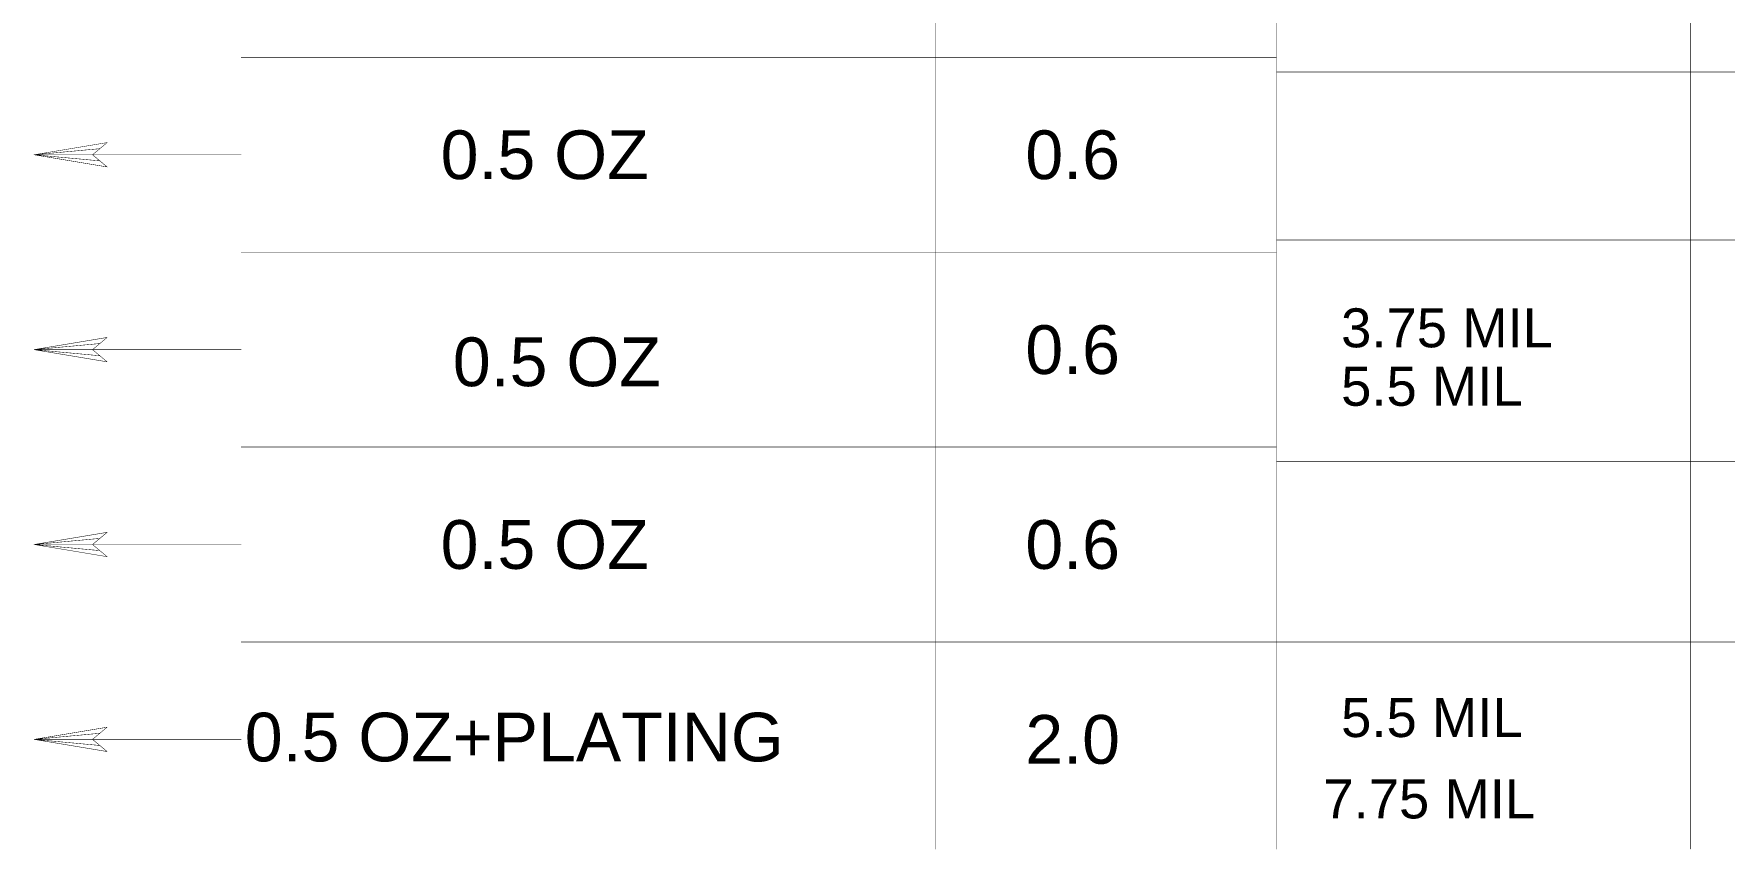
# Model space of a CAD drawing. Header units: inches. Extents: x -1.3 to 11.9, y -6.8 to 4.2.
# Drawn here: x 0.714 to 2.102, y -3.683 to -3.013 of the extents above; entities that cross this region are included whole.
import ezdxf

# ---------------------------------------------------------------- set-up
doc = ezdxf.new("R2010")
doc.units = ezdxf.units.IN
doc.header["$MEASUREMENT"] = 0
doc.layers.add('FAB_DWG_INFO', color=1, linetype='Continuous')
doc.styles.add('Arial', font='', dxfattribs={"height": 0.2})
doc.styles.get('Arial').set_extended_font_data('Arial')

msp = doc.modelspace()

# ---------------------------------------------------------------- linework, layer by layer
at = {"layer": 'FAB_DWG_INFO'}
for points in [[(1.4544, -3.6828, 0.0004, 0.0004, 0), (1.4544, -0.9828, 0.0004, 0.0004, 0)], [(1.4544, -3.6828, 0.0004, 0.0004, 0), (1.4544, -0.9828, 0.0004, 0.0004, 0)], [(1.7344, -3.6828, 0.0004, 0.0004, 0), (1.7344, -0.9828, 0.0004, 0.0004, 0)], [(1.7344, -3.6828, 0.0004, 0.0004, 0), (1.7344, -0.9828, 0.0004, 0.0004, 0)], [(2.0744, -3.6828, 0.0004, 0.0004, 0), (2.0744, -0.9828, 0.0004, 0.0004, 0)], [(2.0744, -3.6828, 0.0004, 0.0004, 0), (2.0744, -0.9828, 0.0004, 0.0004, 0)], [(0.8844, -3.0328, 0.0004, 0.0004, 0), (1.7344, -3.0328, 0.0004, 0.0004, 0)], [(0.8844, -3.0328, 0.0004, 0.0004, 0), (1.7344, -3.0328, 0.0004, 0.0004, 0)], [(1.7344, -3.0448, 0.0004, 0.0004, 0), (3.4445, -3.0448, 0.0004, 0.0004, 0)], [(0.7144, -3.1128, 0.0004, 0.0004, 0), (0.7744, -3.1028, 0.0004, 0.0004, 0)], [(0.7144, -3.1128, 0.0004, 0.0004, 0), (0.7744, -3.1028, 0.0004, 0.0004, 0)], [(0.7144, -3.1128, 0.0004, 0.0004, 0), (0.7684, -3.1078, 0.0004, 0.0004, 0)], [(0.7144, -3.1128, 0.0004, 0.0004, 0), (0.7684, -3.1078, 0.0004, 0.0004, 0)], [(0.7624, -3.1128, 0.0004, 0.0004, 0), (0.7744, -3.1028, 0.0004, 0.0004, 0)], [(0.7624, -3.1128, 0.0004, 0.0004, 0), (0.7744, -3.1028, 0.0004, 0.0004, 0)], [(0.7684, -3.1078, 0.0004, 0.0004, 0), (0.7744, -3.1028, 0.0004, 0.0004, 0)], [(0.7684, -3.1078, 0.0004, 0.0004, 0), (0.7744, -3.1028, 0.0004, 0.0004, 0)], [(0.7144, -3.1128, 0.0004, 0.0004, 0), (0.7684, -3.1178, 0.0004, 0.0004, 0)], [(0.7144, -3.1128, 0.0004, 0.0004, 0), (0.7624, -3.1128, 0.0004, 0.0004, 0)], [(0.7144, -3.1128, 0.0004, 0.0004, 0), (0.7744, -3.1228, 0.0004, 0.0004, 0)], [(0.7144, -3.1128, 0.0004, 0.0004, 0), (0.8844, -3.1128, 0.0004, 0.0004, 0)], [(0.7144, -3.1128, 0.0004, 0.0004, 0), (0.7684, -3.1178, 0.0004, 0.0004, 0)], [(0.7144, -3.1128, 0.0004, 0.0004, 0), (0.7624, -3.1128, 0.0004, 0.0004, 0)], [(0.7144, -3.1128, 0.0004, 0.0004, 0), (0.7744, -3.1228, 0.0004, 0.0004, 0)], [(0.7144, -3.1128, 0.0004, 0.0004, 0), (0.8844, -3.1128, 0.0004, 0.0004, 0)], [(0.7624, -3.1128, 0.0004, 0.0004, 0), (0.7684, -3.1178, 0.0004, 0.0004, 0)], [(0.7624, -3.1128, 0.0004, 0.0004, 0), (0.7744, -3.1228, 0.0004, 0.0004, 0)], [(0.7624, -3.1128, 0.0004, 0.0004, 0), (0.7684, -3.1178, 0.0004, 0.0004, 0)], [(0.7624, -3.1128, 0.0004, 0.0004, 0), (0.7744, -3.1228, 0.0004, 0.0004, 0)], [(1.7344, -3.1828, 0.0004, 0.0004, 0), (3.4445, -3.1828, 0.0004, 0.0004, 0)], [(0.8844, -3.1928, 0.0004, 0.0004, 0), (1.7344, -3.1928, 0.0004, 0.0004, 0)], [(0.8844, -3.1928, 0.0004, 0.0004, 0), (1.7344, -3.1928, 0.0004, 0.0004, 0)], [(0.7144, -3.2728, 0.0004, 0.0004, 0), (0.7744, -3.2628, 0.0004, 0.0004, 0)], [(0.7144, -3.2728, 0.0004, 0.0004, 0), (0.7744, -3.2628, 0.0004, 0.0004, 0)], [(0.7144, -3.2728, 0.0004, 0.0004, 0), (0.7684, -3.2678, 0.0004, 0.0004, 0)], [(0.7144, -3.2728, 0.0004, 0.0004, 0), (0.7684, -3.2678, 0.0004, 0.0004, 0)], [(0.7144, -3.2728, 0.0004, 0.0004, 0), (0.8844, -3.2728, 0.0004, 0.0004, 0)], [(0.7144, -3.2728, 0.0004, 0.0004, 0), (0.7684, -3.2778, 0.0004, 0.0004, 0)], [(0.7144, -3.2728, 0.0004, 0.0004, 0), (0.7624, -3.2728, 0.0004, 0.0004, 0)], [(0.7144, -3.2728, 0.0004, 0.0004, 0), (0.7744, -3.2828, 0.0004, 0.0004, 0)], [(0.7144, -3.2728, 0.0004, 0.0004, 0), (0.8844, -3.2728, 0.0004, 0.0004, 0)], [(0.7144, -3.2728, 0.0004, 0.0004, 0), (0.7684, -3.2778, 0.0004, 0.0004, 0)], [(0.7144, -3.2728, 0.0004, 0.0004, 0), (0.7624, -3.2728, 0.0004, 0.0004, 0)], [(0.7144, -3.2728, 0.0004, 0.0004, 0), (0.7744, -3.2828, 0.0004, 0.0004, 0)], [(0.7624, -3.2728, 0.0004, 0.0004, 0), (0.7744, -3.2628, 0.0004, 0.0004, 0)], [(0.7624, -3.2728, 0.0004, 0.0004, 0), (0.7744, -3.2628, 0.0004, 0.0004, 0)], [(0.7624, -3.2728, 0.0004, 0.0004, 0), (0.7684, -3.2778, 0.0004, 0.0004, 0)], [(0.7624, -3.2728, 0.0004, 0.0004, 0), (0.7744, -3.2828, 0.0004, 0.0004, 0)], [(0.7624, -3.2728, 0.0004, 0.0004, 0), (0.7684, -3.2778, 0.0004, 0.0004, 0)], [(0.7624, -3.2728, 0.0004, 0.0004, 0), (0.7744, -3.2828, 0.0004, 0.0004, 0)], [(0.7684, -3.2678, 0.0004, 0.0004, 0), (0.7744, -3.2628, 0.0004, 0.0004, 0)], [(0.7684, -3.2678, 0.0004, 0.0004, 0), (0.7744, -3.2628, 0.0004, 0.0004, 0)], [(0.8844, -3.3528, 0.0004, 0.0004, 0), (1.7344, -3.3528, 0.0004, 0.0004, 0)], [(0.8844, -3.3528, 0.0004, 0.0004, 0), (1.7344, -3.3528, 0.0004, 0.0004, 0)], [(1.7344, -3.3648, 0.0004, 0.0004, 0), (3.4445, -3.3648, 0.0004, 0.0004, 0)], [(0.7144, -3.4328, 0.0004, 0.0004, 0), (0.7744, -3.4228, 0.0004, 0.0004, 0)], [(0.7144, -3.4328, 0.0004, 0.0004, 0), (0.7744, -3.4228, 0.0004, 0.0004, 0)], [(0.7144, -3.4328, 0.0004, 0.0004, 0), (0.7684, -3.4278, 0.0004, 0.0004, 0)], [(0.7144, -3.4328, 0.0004, 0.0004, 0), (0.7684, -3.4278, 0.0004, 0.0004, 0)], [(0.7624, -3.4328, 0.0004, 0.0004, 0), (0.7744, -3.4228, 0.0004, 0.0004, 0)], [(0.7624, -3.4328, 0.0004, 0.0004, 0), (0.7744, -3.4228, 0.0004, 0.0004, 0)], [(0.7684, -3.4278, 0.0004, 0.0004, 0), (0.7744, -3.4228, 0.0004, 0.0004, 0)], [(0.7684, -3.4278, 0.0004, 0.0004, 0), (0.7744, -3.4228, 0.0004, 0.0004, 0)], [(0.7144, -3.4328, 0.0004, 0.0004, 0), (0.8844, -3.4328, 0.0004, 0.0004, 0)], [(0.7144, -3.4328, 0.0004, 0.0004, 0), (0.7684, -3.4378, 0.0004, 0.0004, 0)], [(0.7144, -3.4328, 0.0004, 0.0004, 0), (0.7624, -3.4328, 0.0004, 0.0004, 0)], [(0.7144, -3.4328, 0.0004, 0.0004, 0), (0.7744, -3.4428, 0.0004, 0.0004, 0)], [(0.7144, -3.4328, 0.0004, 0.0004, 0), (0.8844, -3.4328, 0.0004, 0.0004, 0)], [(0.7144, -3.4328, 0.0004, 0.0004, 0), (0.7684, -3.4378, 0.0004, 0.0004, 0)], [(0.7144, -3.4328, 0.0004, 0.0004, 0), (0.7624, -3.4328, 0.0004, 0.0004, 0)], [(0.7144, -3.4328, 0.0004, 0.0004, 0), (0.7744, -3.4428, 0.0004, 0.0004, 0)], [(0.7624, -3.4328, 0.0004, 0.0004, 0), (0.7684, -3.4378, 0.0004, 0.0004, 0)], [(0.7624, -3.4328, 0.0004, 0.0004, 0), (0.7744, -3.4428, 0.0004, 0.0004, 0)], [(0.7624, -3.4328, 0.0004, 0.0004, 0), (0.7684, -3.4378, 0.0004, 0.0004, 0)], [(0.7624, -3.4328, 0.0004, 0.0004, 0), (0.7744, -3.4428, 0.0004, 0.0004, 0)], [(0.8844, -3.5128, 0.0004, 0.0004, 0), (3.4445, -3.5128, 0.0004, 0.0004, 0)], [(0.8844, -3.5128, 0.0004, 0.0004, 0), (3.4445, -3.5128, 0.0004, 0.0004, 0)], [(0.7144, -3.5928, 0.0004, 0.0004, 0), (0.7744, -3.5828, 0.0004, 0.0004, 0)], [(0.7144, -3.5928, 0.0004, 0.0004, 0), (0.7744, -3.5828, 0.0004, 0.0004, 0)], [(0.7144, -3.5928, 0.0004, 0.0004, 0), (0.7684, -3.5878, 0.0004, 0.0004, 0)], [(0.7144, -3.5928, 0.0004, 0.0004, 0), (0.7684, -3.5878, 0.0004, 0.0004, 0)], [(0.7144, -3.5928, 0.0004, 0.0004, 0), (0.8844, -3.5928, 0.0004, 0.0004, 0)], [(0.7144, -3.5928, 0.0004, 0.0004, 0), (0.7684, -3.5978, 0.0004, 0.0004, 0)], [(0.7144, -3.5928, 0.0004, 0.0004, 0), (0.7624, -3.5928, 0.0004, 0.0004, 0)], [(0.7144, -3.5928, 0.0004, 0.0004, 0), (0.7744, -3.6028, 0.0004, 0.0004, 0)], [(0.7144, -3.5928, 0.0004, 0.0004, 0), (0.8844, -3.5928, 0.0004, 0.0004, 0)], [(0.7144, -3.5928, 0.0004, 0.0004, 0), (0.7684, -3.5978, 0.0004, 0.0004, 0)], [(0.7144, -3.5928, 0.0004, 0.0004, 0), (0.7624, -3.5928, 0.0004, 0.0004, 0)], [(0.7144, -3.5928, 0.0004, 0.0004, 0), (0.7744, -3.6028, 0.0004, 0.0004, 0)], [(0.7624, -3.5928, 0.0004, 0.0004, 0), (0.7744, -3.5828, 0.0004, 0.0004, 0)], [(0.7624, -3.5928, 0.0004, 0.0004, 0), (0.7744, -3.5828, 0.0004, 0.0004, 0)], [(0.7624, -3.5928, 0.0004, 0.0004, 0), (0.7684, -3.5978, 0.0004, 0.0004, 0)], [(0.7624, -3.5928, 0.0004, 0.0004, 0), (0.7744, -3.6028, 0.0004, 0.0004, 0)], [(0.7624, -3.5928, 0.0004, 0.0004, 0), (0.7684, -3.5978, 0.0004, 0.0004, 0)], [(0.7624, -3.5928, 0.0004, 0.0004, 0), (0.7744, -3.6028, 0.0004, 0.0004, 0)], [(0.7684, -3.5878, 0.0004, 0.0004, 0), (0.7744, -3.5828, 0.0004, 0.0004, 0)], [(0.7684, -3.5878, 0.0004, 0.0004, 0), (0.7744, -3.5828, 0.0004, 0.0004, 0)]]:
    msp.add_lwpolyline(points, format="xyseb", dxfattribs=at)
for points in [[(0.8843, -3.0328, 0.0002, 0.0002, 1), (0.8845, -3.0328, 0.0002, 0.0002, 1)], [(0.8843, -3.0328, 0.0002, 0.0002, 1), (0.8845, -3.0328, 0.0002, 0.0002, 1)], [(1.7343, -3.0328, 0.0002, 0.0002, 1), (1.7345, -3.0328, 0.0002, 0.0002, 1)], [(1.7343, -3.0328, 0.0002, 0.0002, 1), (1.7345, -3.0328, 0.0002, 0.0002, 1)], [(1.7343, -3.0448, 0.0002, 0.0002, 1), (1.7345, -3.0448, 0.0002, 0.0002, 1)], [(0.7683, -3.1078, 0.0002, 0.0002, 1), (0.7685, -3.1078, 0.0002, 0.0002, 1)], [(0.7683, -3.1078, 0.0002, 0.0002, 1), (0.7685, -3.1078, 0.0002, 0.0002, 1)], [(0.7683, -3.1078, 0.0002, 0.0002, 1), (0.7685, -3.1078, 0.0002, 0.0002, 1)], [(0.7683, -3.1078, 0.0002, 0.0002, 1), (0.7685, -3.1078, 0.0002, 0.0002, 1)], [(0.7743, -3.1028, 0.0002, 0.0002, 1), (0.7745, -3.1028, 0.0002, 0.0002, 1)], [(0.7743, -3.1028, 0.0002, 0.0002, 1), (0.7745, -3.1028, 0.0002, 0.0002, 1)], [(0.7743, -3.1028, 0.0002, 0.0002, 1), (0.7745, -3.1028, 0.0002, 0.0002, 1)], [(0.7743, -3.1028, 0.0002, 0.0002, 1), (0.7745, -3.1028, 0.0002, 0.0002, 1)], [(0.7743, -3.1028, 0.0002, 0.0002, 1), (0.7745, -3.1028, 0.0002, 0.0002, 1)], [(0.7743, -3.1028, 0.0002, 0.0002, 1), (0.7745, -3.1028, 0.0002, 0.0002, 1)], [(0.7143, -3.1128, 0.0002, 0.0002, 1), (0.7145, -3.1128, 0.0002, 0.0002, 1)], [(0.7143, -3.1128, 0.0002, 0.0002, 1), (0.7145, -3.1128, 0.0002, 0.0002, 1)], [(0.7143, -3.1128, 0.0002, 0.0002, 1), (0.7145, -3.1128, 0.0002, 0.0002, 1)], [(0.7143, -3.1128, 0.0002, 0.0002, 1), (0.7145, -3.1128, 0.0002, 0.0002, 1)], [(0.7143, -3.1128, 0.0002, 0.0002, 1), (0.7145, -3.1128, 0.0002, 0.0002, 1)], [(0.7143, -3.1128, 0.0002, 0.0002, 1), (0.7145, -3.1128, 0.0002, 0.0002, 1)], [(0.7143, -3.1128, 0.0002, 0.0002, 1), (0.7145, -3.1128, 0.0002, 0.0002, 1)], [(0.7143, -3.1128, 0.0002, 0.0002, 1), (0.7145, -3.1128, 0.0002, 0.0002, 1)], [(0.7143, -3.1128, 0.0002, 0.0002, 1), (0.7145, -3.1128, 0.0002, 0.0002, 1)], [(0.7143, -3.1128, 0.0002, 0.0002, 1), (0.7145, -3.1128, 0.0002, 0.0002, 1)], [(0.7143, -3.1128, 0.0002, 0.0002, 1), (0.7145, -3.1128, 0.0002, 0.0002, 1)], [(0.7143, -3.1128, 0.0002, 0.0002, 1), (0.7145, -3.1128, 0.0002, 0.0002, 1)], [(0.7623, -3.1128, 0.0002, 0.0002, 1), (0.7625, -3.1128, 0.0002, 0.0002, 1)], [(0.7623, -3.1128, 0.0002, 0.0002, 1), (0.7625, -3.1128, 0.0002, 0.0002, 1)], [(0.7623, -3.1128, 0.0002, 0.0002, 1), (0.7625, -3.1128, 0.0002, 0.0002, 1)], [(0.7623, -3.1128, 0.0002, 0.0002, 1), (0.7625, -3.1128, 0.0002, 0.0002, 1)], [(0.7623, -3.1128, 0.0002, 0.0002, 1), (0.7625, -3.1128, 0.0002, 0.0002, 1)], [(0.7623, -3.1128, 0.0002, 0.0002, 1), (0.7625, -3.1128, 0.0002, 0.0002, 1)], [(0.7623, -3.1128, 0.0002, 0.0002, 1), (0.7625, -3.1128, 0.0002, 0.0002, 1)], [(0.7623, -3.1128, 0.0002, 0.0002, 1), (0.7625, -3.1128, 0.0002, 0.0002, 1)], [(0.7683, -3.1178, 0.0002, 0.0002, 1), (0.7685, -3.1178, 0.0002, 0.0002, 1)], [(0.7683, -3.1178, 0.0002, 0.0002, 1), (0.7685, -3.1178, 0.0002, 0.0002, 1)], [(0.7683, -3.1178, 0.0002, 0.0002, 1), (0.7685, -3.1178, 0.0002, 0.0002, 1)], [(0.7683, -3.1178, 0.0002, 0.0002, 1), (0.7685, -3.1178, 0.0002, 0.0002, 1)], [(0.8843, -3.1128, 0.0002, 0.0002, 1), (0.8845, -3.1128, 0.0002, 0.0002, 1)], [(0.8843, -3.1128, 0.0002, 0.0002, 1), (0.8845, -3.1128, 0.0002, 0.0002, 1)], [(0.7743, -3.1228, 0.0002, 0.0002, 1), (0.7745, -3.1228, 0.0002, 0.0002, 1)], [(0.7743, -3.1228, 0.0002, 0.0002, 1), (0.7745, -3.1228, 0.0002, 0.0002, 1)], [(0.7743, -3.1228, 0.0002, 0.0002, 1), (0.7745, -3.1228, 0.0002, 0.0002, 1)], [(0.7743, -3.1228, 0.0002, 0.0002, 1), (0.7745, -3.1228, 0.0002, 0.0002, 1)], [(1.7343, -3.1828, 0.0002, 0.0002, 1), (1.7345, -3.1828, 0.0002, 0.0002, 1)], [(0.8843, -3.1928, 0.0002, 0.0002, 1), (0.8845, -3.1928, 0.0002, 0.0002, 1)], [(0.8843, -3.1928, 0.0002, 0.0002, 1), (0.8845, -3.1928, 0.0002, 0.0002, 1)], [(1.7343, -3.1928, 0.0002, 0.0002, 1), (1.7345, -3.1928, 0.0002, 0.0002, 1)], [(1.7343, -3.1928, 0.0002, 0.0002, 1), (1.7345, -3.1928, 0.0002, 0.0002, 1)], [(0.7143, -3.2728, 0.0002, 0.0002, 1), (0.7145, -3.2728, 0.0002, 0.0002, 1)], [(0.7143, -3.2728, 0.0002, 0.0002, 1), (0.7145, -3.2728, 0.0002, 0.0002, 1)], [(0.7143, -3.2728, 0.0002, 0.0002, 1), (0.7145, -3.2728, 0.0002, 0.0002, 1)], [(0.7143, -3.2728, 0.0002, 0.0002, 1), (0.7145, -3.2728, 0.0002, 0.0002, 1)], [(0.7143, -3.2728, 0.0002, 0.0002, 1), (0.7145, -3.2728, 0.0002, 0.0002, 1)], [(0.7143, -3.2728, 0.0002, 0.0002, 1), (0.7145, -3.2728, 0.0002, 0.0002, 1)], [(0.7143, -3.2728, 0.0002, 0.0002, 1), (0.7145, -3.2728, 0.0002, 0.0002, 1)], [(0.7143, -3.2728, 0.0002, 0.0002, 1), (0.7145, -3.2728, 0.0002, 0.0002, 1)], [(0.7143, -3.2728, 0.0002, 0.0002, 1), (0.7145, -3.2728, 0.0002, 0.0002, 1)], [(0.7143, -3.2728, 0.0002, 0.0002, 1), (0.7145, -3.2728, 0.0002, 0.0002, 1)], [(0.7143, -3.2728, 0.0002, 0.0002, 1), (0.7145, -3.2728, 0.0002, 0.0002, 1)], [(0.7143, -3.2728, 0.0002, 0.0002, 1), (0.7145, -3.2728, 0.0002, 0.0002, 1)], [(0.7623, -3.2728, 0.0002, 0.0002, 1), (0.7625, -3.2728, 0.0002, 0.0002, 1)], [(0.7623, -3.2728, 0.0002, 0.0002, 1), (0.7625, -3.2728, 0.0002, 0.0002, 1)], [(0.7623, -3.2728, 0.0002, 0.0002, 1), (0.7625, -3.2728, 0.0002, 0.0002, 1)], [(0.7623, -3.2728, 0.0002, 0.0002, 1), (0.7625, -3.2728, 0.0002, 0.0002, 1)], [(0.7623, -3.2728, 0.0002, 0.0002, 1), (0.7625, -3.2728, 0.0002, 0.0002, 1)], [(0.7623, -3.2728, 0.0002, 0.0002, 1), (0.7625, -3.2728, 0.0002, 0.0002, 1)], [(0.7623, -3.2728, 0.0002, 0.0002, 1), (0.7625, -3.2728, 0.0002, 0.0002, 1)], [(0.7623, -3.2728, 0.0002, 0.0002, 1), (0.7625, -3.2728, 0.0002, 0.0002, 1)], [(0.7683, -3.2678, 0.0002, 0.0002, 1), (0.7685, -3.2678, 0.0002, 0.0002, 1)], [(0.7683, -3.2678, 0.0002, 0.0002, 1), (0.7685, -3.2678, 0.0002, 0.0002, 1)], [(0.7683, -3.2678, 0.0002, 0.0002, 1), (0.7685, -3.2678, 0.0002, 0.0002, 1)], [(0.7683, -3.2678, 0.0002, 0.0002, 1), (0.7685, -3.2678, 0.0002, 0.0002, 1)], [(0.7743, -3.2628, 0.0002, 0.0002, 1), (0.7745, -3.2628, 0.0002, 0.0002, 1)], [(0.7743, -3.2628, 0.0002, 0.0002, 1), (0.7745, -3.2628, 0.0002, 0.0002, 1)], [(0.7743, -3.2628, 0.0002, 0.0002, 1), (0.7745, -3.2628, 0.0002, 0.0002, 1)], [(0.7743, -3.2628, 0.0002, 0.0002, 1), (0.7745, -3.2628, 0.0002, 0.0002, 1)], [(0.7743, -3.2628, 0.0002, 0.0002, 1), (0.7745, -3.2628, 0.0002, 0.0002, 1)], [(0.7743, -3.2628, 0.0002, 0.0002, 1), (0.7745, -3.2628, 0.0002, 0.0002, 1)], [(0.8843, -3.2728, 0.0002, 0.0002, 1), (0.8845, -3.2728, 0.0002, 0.0002, 1)], [(0.8843, -3.2728, 0.0002, 0.0002, 1), (0.8845, -3.2728, 0.0002, 0.0002, 1)], [(0.7683, -3.2778, 0.0002, 0.0002, 1), (0.7685, -3.2778, 0.0002, 0.0002, 1)], [(0.7683, -3.2778, 0.0002, 0.0002, 1), (0.7685, -3.2778, 0.0002, 0.0002, 1)], [(0.7683, -3.2778, 0.0002, 0.0002, 1), (0.7685, -3.2778, 0.0002, 0.0002, 1)], [(0.7683, -3.2778, 0.0002, 0.0002, 1), (0.7685, -3.2778, 0.0002, 0.0002, 1)], [(0.7743, -3.2828, 0.0002, 0.0002, 1), (0.7745, -3.2828, 0.0002, 0.0002, 1)], [(0.7743, -3.2828, 0.0002, 0.0002, 1), (0.7745, -3.2828, 0.0002, 0.0002, 1)], [(0.7743, -3.2828, 0.0002, 0.0002, 1), (0.7745, -3.2828, 0.0002, 0.0002, 1)], [(0.7743, -3.2828, 0.0002, 0.0002, 1), (0.7745, -3.2828, 0.0002, 0.0002, 1)], [(0.8843, -3.3528, 0.0002, 0.0002, 1), (0.8845, -3.3528, 0.0002, 0.0002, 1)], [(0.8843, -3.3528, 0.0002, 0.0002, 1), (0.8845, -3.3528, 0.0002, 0.0002, 1)], [(1.7343, -3.3528, 0.0002, 0.0002, 1), (1.7345, -3.3528, 0.0002, 0.0002, 1)], [(1.7343, -3.3528, 0.0002, 0.0002, 1), (1.7345, -3.3528, 0.0002, 0.0002, 1)], [(1.7343, -3.3648, 0.0002, 0.0002, 1), (1.7345, -3.3648, 0.0002, 0.0002, 1)], [(0.7683, -3.4278, 0.0002, 0.0002, 1), (0.7685, -3.4278, 0.0002, 0.0002, 1)], [(0.7683, -3.4278, 0.0002, 0.0002, 1), (0.7685, -3.4278, 0.0002, 0.0002, 1)], [(0.7683, -3.4278, 0.0002, 0.0002, 1), (0.7685, -3.4278, 0.0002, 0.0002, 1)], [(0.7683, -3.4278, 0.0002, 0.0002, 1), (0.7685, -3.4278, 0.0002, 0.0002, 1)], [(0.7743, -3.4228, 0.0002, 0.0002, 1), (0.7745, -3.4228, 0.0002, 0.0002, 1)], [(0.7743, -3.4228, 0.0002, 0.0002, 1), (0.7745, -3.4228, 0.0002, 0.0002, 1)], [(0.7743, -3.4228, 0.0002, 0.0002, 1), (0.7745, -3.4228, 0.0002, 0.0002, 1)], [(0.7743, -3.4228, 0.0002, 0.0002, 1), (0.7745, -3.4228, 0.0002, 0.0002, 1)], [(0.7743, -3.4228, 0.0002, 0.0002, 1), (0.7745, -3.4228, 0.0002, 0.0002, 1)], [(0.7743, -3.4228, 0.0002, 0.0002, 1), (0.7745, -3.4228, 0.0002, 0.0002, 1)], [(0.7143, -3.4328, 0.0002, 0.0002, 1), (0.7145, -3.4328, 0.0002, 0.0002, 1)], [(0.7143, -3.4328, 0.0002, 0.0002, 1), (0.7145, -3.4328, 0.0002, 0.0002, 1)], [(0.7143, -3.4328, 0.0002, 0.0002, 1), (0.7145, -3.4328, 0.0002, 0.0002, 1)], [(0.7143, -3.4328, 0.0002, 0.0002, 1), (0.7145, -3.4328, 0.0002, 0.0002, 1)], [(0.7143, -3.4328, 0.0002, 0.0002, 1), (0.7145, -3.4328, 0.0002, 0.0002, 1)], [(0.7143, -3.4328, 0.0002, 0.0002, 1), (0.7145, -3.4328, 0.0002, 0.0002, 1)], [(0.7143, -3.4328, 0.0002, 0.0002, 1), (0.7145, -3.4328, 0.0002, 0.0002, 1)], [(0.7143, -3.4328, 0.0002, 0.0002, 1), (0.7145, -3.4328, 0.0002, 0.0002, 1)], [(0.7143, -3.4328, 0.0002, 0.0002, 1), (0.7145, -3.4328, 0.0002, 0.0002, 1)], [(0.7143, -3.4328, 0.0002, 0.0002, 1), (0.7145, -3.4328, 0.0002, 0.0002, 1)], [(0.7143, -3.4328, 0.0002, 0.0002, 1), (0.7145, -3.4328, 0.0002, 0.0002, 1)], [(0.7143, -3.4328, 0.0002, 0.0002, 1), (0.7145, -3.4328, 0.0002, 0.0002, 1)], [(0.7623, -3.4328, 0.0002, 0.0002, 1), (0.7625, -3.4328, 0.0002, 0.0002, 1)], [(0.7623, -3.4328, 0.0002, 0.0002, 1), (0.7625, -3.4328, 0.0002, 0.0002, 1)], [(0.7623, -3.4328, 0.0002, 0.0002, 1), (0.7625, -3.4328, 0.0002, 0.0002, 1)], [(0.7623, -3.4328, 0.0002, 0.0002, 1), (0.7625, -3.4328, 0.0002, 0.0002, 1)], [(0.7623, -3.4328, 0.0002, 0.0002, 1), (0.7625, -3.4328, 0.0002, 0.0002, 1)], [(0.7623, -3.4328, 0.0002, 0.0002, 1), (0.7625, -3.4328, 0.0002, 0.0002, 1)], [(0.7623, -3.4328, 0.0002, 0.0002, 1), (0.7625, -3.4328, 0.0002, 0.0002, 1)], [(0.7623, -3.4328, 0.0002, 0.0002, 1), (0.7625, -3.4328, 0.0002, 0.0002, 1)], [(0.7683, -3.4378, 0.0002, 0.0002, 1), (0.7685, -3.4378, 0.0002, 0.0002, 1)], [(0.7683, -3.4378, 0.0002, 0.0002, 1), (0.7685, -3.4378, 0.0002, 0.0002, 1)], [(0.7683, -3.4378, 0.0002, 0.0002, 1), (0.7685, -3.4378, 0.0002, 0.0002, 1)], [(0.7683, -3.4378, 0.0002, 0.0002, 1), (0.7685, -3.4378, 0.0002, 0.0002, 1)], [(0.8843, -3.4328, 0.0002, 0.0002, 1), (0.8845, -3.4328, 0.0002, 0.0002, 1)], [(0.8843, -3.4328, 0.0002, 0.0002, 1), (0.8845, -3.4328, 0.0002, 0.0002, 1)], [(0.7743, -3.4428, 0.0002, 0.0002, 1), (0.7745, -3.4428, 0.0002, 0.0002, 1)], [(0.7743, -3.4428, 0.0002, 0.0002, 1), (0.7745, -3.4428, 0.0002, 0.0002, 1)], [(0.7743, -3.4428, 0.0002, 0.0002, 1), (0.7745, -3.4428, 0.0002, 0.0002, 1)], [(0.7743, -3.4428, 0.0002, 0.0002, 1), (0.7745, -3.4428, 0.0002, 0.0002, 1)], [(0.8843, -3.5128, 0.0002, 0.0002, 1), (0.8845, -3.5128, 0.0002, 0.0002, 1)], [(0.8843, -3.5128, 0.0002, 0.0002, 1), (0.8845, -3.5128, 0.0002, 0.0002, 1)], [(0.7143, -3.5928, 0.0002, 0.0002, 1), (0.7145, -3.5928, 0.0002, 0.0002, 1)], [(0.7143, -3.5928, 0.0002, 0.0002, 1), (0.7145, -3.5928, 0.0002, 0.0002, 1)], [(0.7143, -3.5928, 0.0002, 0.0002, 1), (0.7145, -3.5928, 0.0002, 0.0002, 1)], [(0.7143, -3.5928, 0.0002, 0.0002, 1), (0.7145, -3.5928, 0.0002, 0.0002, 1)], [(0.7143, -3.5928, 0.0002, 0.0002, 1), (0.7145, -3.5928, 0.0002, 0.0002, 1)], [(0.7143, -3.5928, 0.0002, 0.0002, 1), (0.7145, -3.5928, 0.0002, 0.0002, 1)], [(0.7143, -3.5928, 0.0002, 0.0002, 1), (0.7145, -3.5928, 0.0002, 0.0002, 1)], [(0.7143, -3.5928, 0.0002, 0.0002, 1), (0.7145, -3.5928, 0.0002, 0.0002, 1)], [(0.7143, -3.5928, 0.0002, 0.0002, 1), (0.7145, -3.5928, 0.0002, 0.0002, 1)], [(0.7143, -3.5928, 0.0002, 0.0002, 1), (0.7145, -3.5928, 0.0002, 0.0002, 1)], [(0.7143, -3.5928, 0.0002, 0.0002, 1), (0.7145, -3.5928, 0.0002, 0.0002, 1)], [(0.7143, -3.5928, 0.0002, 0.0002, 1), (0.7145, -3.5928, 0.0002, 0.0002, 1)], [(0.7623, -3.5928, 0.0002, 0.0002, 1), (0.7625, -3.5928, 0.0002, 0.0002, 1)], [(0.7623, -3.5928, 0.0002, 0.0002, 1), (0.7625, -3.5928, 0.0002, 0.0002, 1)], [(0.7623, -3.5928, 0.0002, 0.0002, 1), (0.7625, -3.5928, 0.0002, 0.0002, 1)], [(0.7623, -3.5928, 0.0002, 0.0002, 1), (0.7625, -3.5928, 0.0002, 0.0002, 1)], [(0.7623, -3.5928, 0.0002, 0.0002, 1), (0.7625, -3.5928, 0.0002, 0.0002, 1)], [(0.7623, -3.5928, 0.0002, 0.0002, 1), (0.7625, -3.5928, 0.0002, 0.0002, 1)], [(0.7623, -3.5928, 0.0002, 0.0002, 1), (0.7625, -3.5928, 0.0002, 0.0002, 1)], [(0.7623, -3.5928, 0.0002, 0.0002, 1), (0.7625, -3.5928, 0.0002, 0.0002, 1)], [(0.7683, -3.5878, 0.0002, 0.0002, 1), (0.7685, -3.5878, 0.0002, 0.0002, 1)], [(0.7683, -3.5878, 0.0002, 0.0002, 1), (0.7685, -3.5878, 0.0002, 0.0002, 1)], [(0.7683, -3.5878, 0.0002, 0.0002, 1), (0.7685, -3.5878, 0.0002, 0.0002, 1)], [(0.7683, -3.5878, 0.0002, 0.0002, 1), (0.7685, -3.5878, 0.0002, 0.0002, 1)], [(0.7743, -3.5828, 0.0002, 0.0002, 1), (0.7745, -3.5828, 0.0002, 0.0002, 1)], [(0.7743, -3.5828, 0.0002, 0.0002, 1), (0.7745, -3.5828, 0.0002, 0.0002, 1)], [(0.7743, -3.5828, 0.0002, 0.0002, 1), (0.7745, -3.5828, 0.0002, 0.0002, 1)], [(0.7743, -3.5828, 0.0002, 0.0002, 1), (0.7745, -3.5828, 0.0002, 0.0002, 1)], [(0.7743, -3.5828, 0.0002, 0.0002, 1), (0.7745, -3.5828, 0.0002, 0.0002, 1)], [(0.7743, -3.5828, 0.0002, 0.0002, 1), (0.7745, -3.5828, 0.0002, 0.0002, 1)], [(0.8843, -3.5928, 0.0002, 0.0002, 1), (0.8845, -3.5928, 0.0002, 0.0002, 1)], [(0.8843, -3.5928, 0.0002, 0.0002, 1), (0.8845, -3.5928, 0.0002, 0.0002, 1)], [(0.7683, -3.5978, 0.0002, 0.0002, 1), (0.7685, -3.5978, 0.0002, 0.0002, 1)], [(0.7683, -3.5978, 0.0002, 0.0002, 1), (0.7685, -3.5978, 0.0002, 0.0002, 1)], [(0.7683, -3.5978, 0.0002, 0.0002, 1), (0.7685, -3.5978, 0.0002, 0.0002, 1)], [(0.7683, -3.5978, 0.0002, 0.0002, 1), (0.7685, -3.5978, 0.0002, 0.0002, 1)], [(0.7743, -3.6028, 0.0002, 0.0002, 1), (0.7745, -3.6028, 0.0002, 0.0002, 1)], [(0.7743, -3.6028, 0.0002, 0.0002, 1), (0.7745, -3.6028, 0.0002, 0.0002, 1)], [(0.7743, -3.6028, 0.0002, 0.0002, 1), (0.7745, -3.6028, 0.0002, 0.0002, 1)], [(0.7743, -3.6028, 0.0002, 0.0002, 1), (0.7745, -3.6028, 0.0002, 0.0002, 1)], [(1.4543, -3.6828, 0.0002, 0.0002, 1), (1.4545, -3.6828, 0.0002, 0.0002, 1)], [(1.4543, -3.6828, 0.0002, 0.0002, 1), (1.4545, -3.6828, 0.0002, 0.0002, 1)], [(1.7343, -3.6828, 0.0002, 0.0002, 1), (1.7345, -3.6828, 0.0002, 0.0002, 1)], [(1.7343, -3.6828, 0.0002, 0.0002, 1), (1.7345, -3.6828, 0.0002, 0.0002, 1)], [(2.0743, -3.6828, 0.0002, 0.0002, 1), (2.0745, -3.6828, 0.0002, 0.0002, 1)], [(2.0743, -3.6828, 0.0002, 0.0002, 1), (2.0745, -3.6828, 0.0002, 0.0002, 1)]]:
    msp.add_lwpolyline(points, format="xyseb", close=True, dxfattribs=at)

# ---------------------------------------------------------------- texts
at = {"layer": 'FAB_DWG_INFO', "style": 'Arial'}
for s, height, p in [('0.5 OZ', 0.04, (1.0482, -3.1328)), ('0.5 OZ', 0.04, (1.0482, -3.1328)), ('0.6', 0.04, (1.5282, -3.1328)), ('0.6', 0.04, (1.5282, -3.1328)), ('3.75 MIL', 0.032, (1.7874, -3.2709)), ('0.6', 0.04, (1.5282, -3.2928)), ('0.6', 0.04, (1.5282, -3.2928)), ('0.5 OZ', 0.04, (1.0582, -3.3028)), ('0.5 OZ', 0.04, (1.0582, -3.3028)), ('5.5 MIL', 0.032, (1.7874, -3.3189)), ('0.5 OZ', 0.04, (1.0482, -3.4528)), ('0.5 OZ', 0.04, (1.0482, -3.4528)), ('0.6', 0.04, (1.5282, -3.4528)), ('0.6', 0.04, (1.5282, -3.4528)), ('5.5 MIL', 0.032, (1.7874, -3.5909)), ('0.5 OZ+PLATING', 0.04, (0.8874, -3.6109)), ('0.5 OZ+PLATING', 0.04, (0.8874, -3.6109)), ('2.0', 0.04, (1.5282, -3.6128)), ('2.0', 0.04, (1.5282, -3.6128)), ('7.75 MIL', 0.032, (1.7728, -3.6577))]:
    msp.add_text(s, height=height, dxfattribs=at).set_placement(p)

doc.saveas('drawing.dxf')
